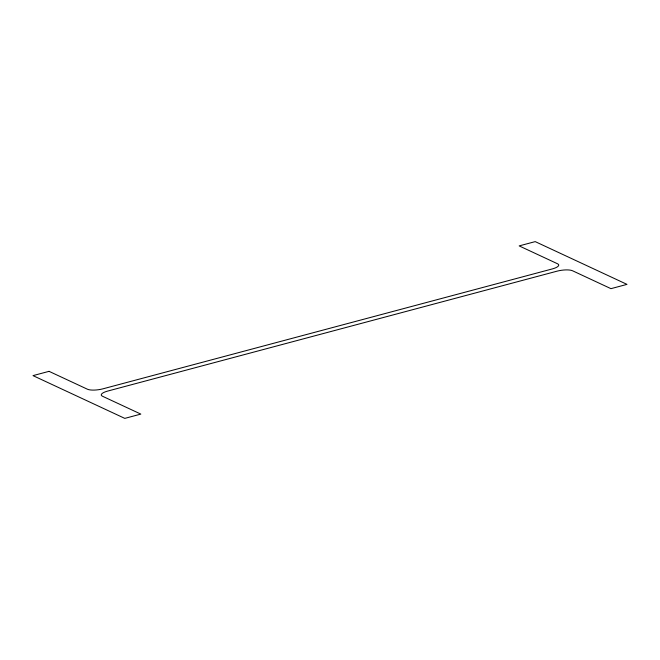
<?xml version="1.0" encoding="UTF-8"?>
<svg xmlns="http://www.w3.org/2000/svg" width="660" height="660" viewBox="0 0 660 660"><rect width="100%" height="100%" fill="white"/><g stroke="black" fill="none" stroke-linecap="round" stroke-linejoin="round"><path stroke-width="0.99" d="M49.046 371.341L33 375.623L124.789 418.382L140.836 414.1L102.424 396.206A11.698 3.325 -7.8 0 1 107.753 391.058L557.032 271.177A11.698 3.325 -7.8 0 1 572.542 270.765L610.954 288.659L627 284.377L535.211 241.618L519.164 245.899L557.576 263.794A11.698 3.325 -7.8 0 1 552.247 268.942L102.968 388.822A11.698 3.325 -7.8 0 1 87.458 389.235L49.046 371.341"/></g></svg>
